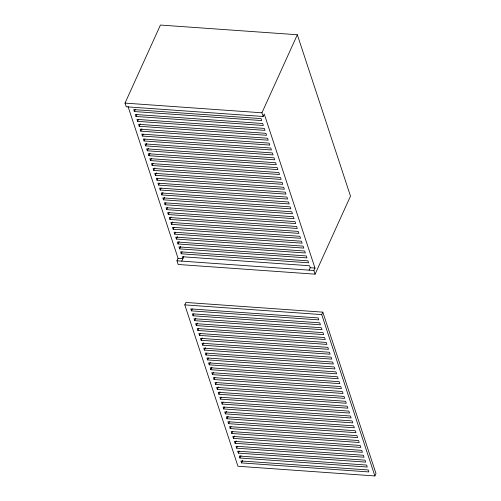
<?xml version="1.0" encoding="UTF-8"?>
<svg xmlns="http://www.w3.org/2000/svg" width="501" height="501" viewBox="0 0 501 501"><rect width="100%" height="100%" fill="white"/><g stroke="black" fill="none" stroke-linecap="round" stroke-linejoin="round"><path stroke-width="0.75" d="M315.091 274.166L313.876 270.484L314.985 268.048L264.252 114.04L263.144 116.476L126.233 106.782L125.018 103.106L160.426 25.05L297.337 34.744L350.5 196.11L315.091 274.166L178.181 264.472L176.966 260.789L178.074 258.353L128.068 106.569M134.374 111.548L133.729 109.587L261.09 118.605L261.735 120.566L134.374 111.548L135.207 109.719M135.99 116.457L135.345 114.491L262.706 123.509L263.351 125.469L135.99 116.457L136.823 114.623M137.606 121.361L136.961 119.395L264.321 128.413L264.966 130.379L137.606 121.361L138.439 119.532M139.222 126.265L138.577 124.304L265.937 133.322L266.582 135.283L139.222 126.265L140.33 123.822M140.837 131.168L140.192 129.208L267.553 138.226L268.198 140.186L140.837 131.168L141.946 128.732M142.453 136.072L141.808 134.111L269.169 143.129L269.814 145.09L142.453 136.072L143.286 134.243M144.069 140.975L143.424 139.015L270.784 148.033L271.429 149.993L144.069 140.975L144.902 139.146M145.685 145.885L145.04 143.919L272.4 152.937L273.045 154.903L145.685 145.885L146.793 143.443M147.3 150.788L146.655 148.828L274.016 157.84L274.661 159.806L147.3 150.788L148.409 148.346M148.916 155.692L148.271 153.732L275.631 162.75L276.276 164.71L148.916 155.692L150.024 153.256M150.532 160.596L149.887 158.635L277.247 167.653L277.892 169.614L150.532 160.596L151.365 158.767M152.147 165.499L151.502 163.539L278.863 172.557L279.508 174.517L152.147 165.499L152.98 163.67M153.763 170.409L153.118 168.442L280.479 177.46L281.124 179.421L153.763 170.409L154.872 167.967M155.379 175.312L154.734 173.352L282.094 182.364L282.739 184.33L155.379 175.312L156.487 172.87M156.995 180.216L156.35 178.256L283.71 187.274L284.355 189.234L156.995 180.216L157.828 178.387M158.61 185.12L157.965 183.159L285.326 192.177L285.971 194.137L158.61 185.12L159.443 183.291M160.226 190.023L159.581 188.063L286.941 197.081L287.587 199.041L160.226 190.023L161.059 188.194M161.842 194.933L161.197 192.966L288.557 201.984L289.202 203.945L161.842 194.933L162.95 192.49M163.464 199.836L162.812 197.87L290.173 206.888L290.818 208.854L163.464 199.836L164.566 197.394M165.079 204.74L164.428 202.78L291.789 211.798L292.434 213.758L165.079 204.74L165.906 202.911M166.695 209.643L166.044 207.683L293.404 216.701L294.049 218.661L166.695 209.643L167.522 207.815M168.311 214.547L167.66 212.587L295.02 221.605L295.665 223.565L168.311 214.547L169.138 212.718M169.927 219.451L169.275 217.49L296.636 226.508L297.281 228.469L169.927 219.451L171.029 217.014M171.542 224.36L170.891 222.394L298.252 231.412L298.897 233.378L171.542 224.36L172.645 221.918M173.158 229.264L172.507 227.304L299.867 236.315L300.512 238.282L173.158 229.264L173.985 227.435M174.774 234.167L174.123 232.207L301.483 241.225L302.128 243.185L174.774 234.167L175.6 232.339M176.39 239.071L175.738 237.111L303.099 246.129L303.744 248.089L176.39 239.071L177.492 236.635M178.005 243.974L177.354 242.014L304.714 251.032L305.36 252.992L178.005 243.974L179.107 241.538M179.621 248.884L178.97 246.918L306.33 255.936L306.975 257.896L179.621 248.884L180.723 246.442M181.237 253.788L180.585 251.828L307.946 260.839L308.591 262.806L181.237 253.788L182.063 251.959M181.744 261.127L183.811 256.568M263.144 116.476L261.929 112.8L297.337 34.744M184.8 304.89L185.909 302.454L322.819 312.148L375.982 473.514L374.873 475.95L237.962 466.256L184.8 304.89L321.717 314.584L374.873 475.95M191.438 310.87L190.793 308.91L318.148 317.928L318.799 319.889L191.438 310.87L192.265 309.042M193.054 315.774L192.409 313.814L319.763 322.832L320.415 324.792L193.054 315.774L193.881 313.945M194.67 320.678L194.025 318.717L321.379 327.735L322.03 329.696L194.67 320.678L195.772 318.241M196.286 325.581L195.64 323.621L322.995 332.639L323.646 334.599L196.286 325.581L197.388 323.145M197.901 330.491L197.256 328.524L324.61 337.542L325.262 339.509L197.901 330.491L198.728 328.662M199.517 335.394L198.872 333.434L326.226 342.446L326.877 344.412L199.517 335.394L200.344 333.566M201.133 340.298L200.488 338.338L327.842 347.356L328.493 349.316L201.133 340.298L202.235 337.862M202.748 345.202L202.103 343.241L329.458 352.259L330.109 354.22L202.748 345.202L203.857 342.765M204.364 350.105L203.719 348.145L331.073 357.163L331.725 359.123L204.364 350.105L205.473 347.669M205.98 355.015L205.335 353.048L332.689 362.066L333.34 364.027L205.98 355.015L206.807 353.18M207.596 359.918L206.951 357.958L334.305 366.97L334.956 368.936L207.596 359.918L208.422 358.09M209.211 364.822L208.566 362.862L335.92 371.88L336.572 373.84L209.211 364.822L210.32 362.38M210.827 369.725L210.182 367.765L337.536 376.783L338.188 378.743L210.827 369.725L211.936 367.289M212.443 374.629L211.798 372.669L339.158 381.687L339.803 383.647L212.443 374.629L213.551 372.193M214.059 379.539L213.413 377.572L340.774 386.59L341.419 388.551L214.059 379.539L214.885 377.704M215.674 384.442L215.029 382.476L342.39 391.494L343.035 393.46L215.674 384.442L216.501 382.614M217.29 389.346L216.645 387.386L344.005 396.404L344.65 398.364L217.29 389.346L218.398 386.904M218.906 394.249L218.261 392.289L345.621 401.307L346.266 403.267L218.906 394.249L220.014 391.813M220.521 399.153L219.876 397.193L347.237 406.211L347.882 408.171L220.521 399.153L221.348 397.324M222.137 404.057L221.492 402.096L348.853 411.114L349.498 413.075L222.137 404.057L222.964 402.228M223.753 408.966L223.108 407L350.468 416.018L351.113 417.984L223.753 408.966L224.58 407.138M225.369 413.87L224.724 411.91L352.084 420.921L352.729 422.888L225.369 413.87L226.477 411.427M226.984 418.773L226.339 416.813L353.7 425.831L354.345 427.791L226.984 418.773L228.093 416.337M228.6 423.677L227.955 421.717L355.315 430.735L355.96 432.695L228.6 423.677L229.427 421.848M230.216 428.58L229.571 426.62L356.931 435.638L357.576 437.598L230.216 428.58L231.042 426.752M231.831 433.49L231.186 431.524L358.547 440.542L359.192 442.502L231.831 433.49L232.658 431.655M309.104 270.145L310.207 267.709L309.562 265.749L182.201 256.731L182.852 258.691L178.074 258.353M233.447 438.394L232.802 436.434L360.163 445.445L360.808 447.412L233.447 438.394L234.556 435.951M235.063 443.297L234.418 441.337L361.778 450.355L362.423 452.315L235.063 443.297L236.171 440.855M236.679 448.201L236.034 446.241L363.394 455.259L364.039 457.219L236.679 448.201L237.512 446.372M238.294 453.104L237.649 451.144L365.01 460.162L365.655 462.122L238.294 453.104L239.127 451.276M239.91 458.014L239.265 456.048L366.626 465.066L367.271 467.026L239.91 458.014L241.019 455.572M241.526 462.918L240.881 460.951L368.241 469.969L368.886 471.936L241.526 462.918L242.634 460.475M321.717 314.584L322.819 312.148M125.018 103.106L261.929 112.8M310.207 267.709L314.985 268.048M176.966 260.789L313.876 270.484"/></g></svg>
